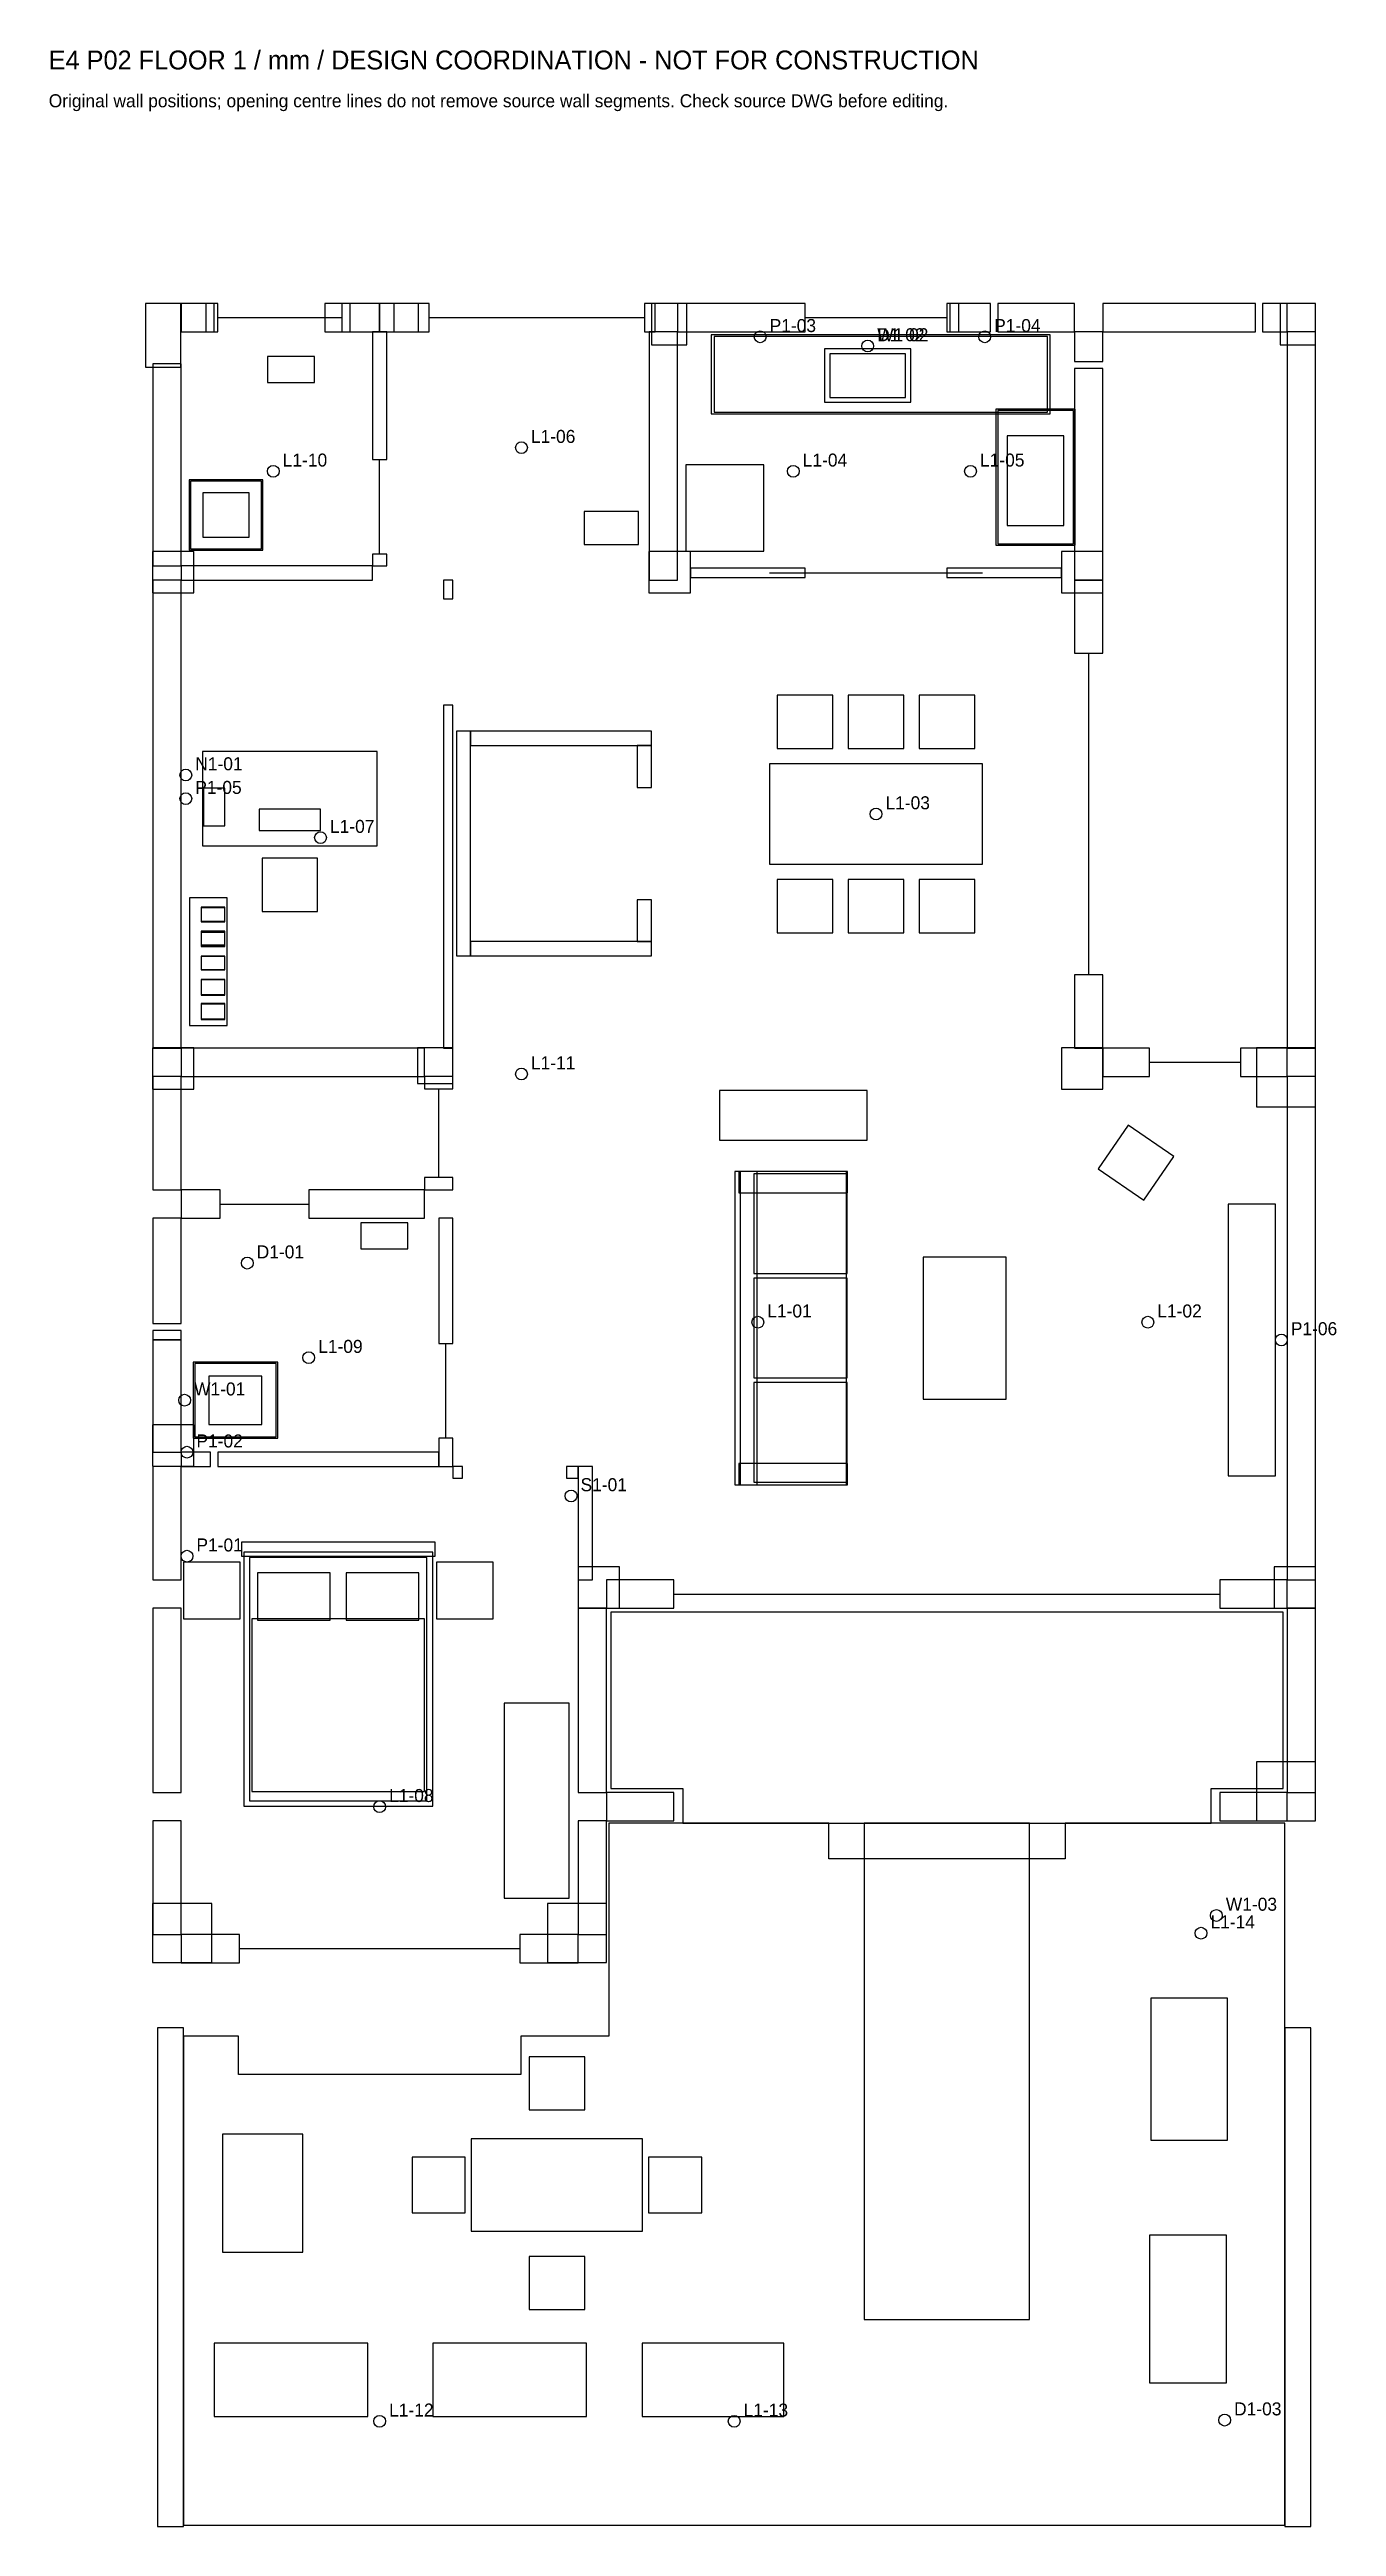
# Model space of a CAD drawing. Header units: millimetres. Extents: x -993 to 9896, y -3790 to 17169.
import ezdxf

# ---------------------------------------------------------------- set-up
doc = ezdxf.new("R2010")
doc.units = ezdxf.units.MM
for name, color, linetype in [('FURNITURE', 32, 'Continuous'), ('LANDSCAPE', 3, 'Continuous'), ('NEW_INTERIOR', 30, 'Continuous'), ('NOTE', 8, 'Continuous'), ('SERVICE_INTENT', 6, 'Continuous'), ('SOURCE_OPENING', 4, 'Continuous'), ('SOURCE_WALL', 7, 'Continuous')]:
    doc.layers.add(name, color=color, linetype=linetype)

msp = doc.modelspace()

# ---------------------------------------------------------------- linework, layer by layer
at = {"layer": 'FURNITURE'}
for points in [[(4605, 14085), (7475, 14085), (7475, 14755), (4605, 14755)], [(4630, 14100), (7450, 14100), (7450, 14740), (4630, 14740)], [(850, 14350), (1250, 14350), (1250, 14570), (850, 14570)], [(5565, 14185), (6295, 14185), (6295, 14635), (5565, 14635)], [(5610, 14225), (6250, 14225), (6250, 14595), (5610, 14595)], [(7015, 12975), (7685, 12975), (7685, 14125), (7015, 14125)], [(7030, 12985), (7670, 12985), (7670, 14115), (7030, 14115)], [(7110, 13140), (7590, 13140), (7590, 13900), (7110, 13900)], [(4390, 12925), (5050, 12925), (5050, 13655), (4390, 13655)], [(187.5, 12932.5), (812.5, 12932.5), (812.5, 13527.5), (187.5, 13527.5)], [(200, 12945), (800, 12945), (800, 13515), (200, 13515)], [(305, 13041.9), (695, 13041.9), (695, 13418.1), (305, 13418.1)], [(3530, 12980), (3990, 12980), (3990, 13260), (3530, 13260)], [(5635, 11705), (5165, 11705), (5165, 11255), (5635, 11255)], [(6235, 11705), (5765, 11705), (5765, 11255), (6235, 11255)], [(6835, 11705), (6365, 11705), (6365, 11255), (6835, 11255)], [(300, 10430), (1780, 10430), (1780, 11230), (300, 11230)], [(5100, 10275), (6900, 10275), (6900, 11125), (5100, 11125)], [(310, 10600), (490, 10600), (490, 10920), (310, 10920)], [(780, 10560), (1300, 10560), (1300, 10740), (780, 10740)], [(805, 9875), (1275, 9875), (1275, 10325), (805, 10325)], [(5165, 9695), (5635, 9695), (5635, 10145), (5165, 10145)], [(5765, 9695), (6235, 9695), (6235, 10145), (5765, 10145)], [(6365, 9695), (6835, 9695), (6835, 10145), (6365, 10145)], [(510, 8910), (510, 9990), (190, 9990), (190, 8910)], [(510, 8910), (510, 9990), (190, 9990), (190, 8910)], [(510, 8910), (510, 9990), (190, 9990), (190, 8910)], [(490, 9786.2), (490, 9913), (290, 9913), (290, 9786.2)], [(490, 9790.7), (490, 9908.5), (290, 9908.5), (290, 9790.7)], [(490, 9792.2), (490, 9907), (290, 9907), (290, 9792.2)], [(490, 9579.05), (490, 9709.75), (290, 9709.75), (290, 9579.05)], [(490, 9588.4), (490, 9700.4), (290, 9700.4), (290, 9588.4)], [(490, 9591.75), (490, 9697.05), (290, 9697.05), (290, 9591.75)], [(490, 9380.4), (490, 9498), (290, 9498), (290, 9380.4)], [(490, 9384.2), (490, 9494.2), (290, 9494.2), (290, 9384.2)], [(490, 9384.95), (490, 9493.45), (290, 9493.45), (290, 9384.95)], [(490, 9167.4), (490, 9300.6), (290, 9300.6), (290, 9167.4)], [(490, 9171.25), (490, 9296.75), (290, 9296.75), (290, 9171.25)], [(490, 9171.75), (490, 9296.25), (290, 9296.25), (290, 9171.75)], [(490, 8962.25), (490, 9095.35), (290, 9095.35), (290, 8962.25)], [(490, 8963), (490, 9094.6), (290, 9094.6), (290, 8963)], [(490, 8966.7), (490, 9090.9), (290, 9090.9), (290, 8966.7)], [(4675, 7940), (5925, 7940), (5925, 8360), (4675, 8360)], [(7879, 7696.99), (8266.91, 7431.61), (8521, 7803.01), (8133.09, 8068.39)], [(4995, 5025), (4995, 7675), (4805, 7675), (4805, 5025)], [(5760, 7495), (5760, 7675), (4840, 7675), (4840, 7495)], [(5750, 5025), (5750, 7675), (4850, 7675), (4850, 5025)], [(5755, 6811.65), (5755, 7654.95), (4965, 7654.95), (4965, 6811.65)], [(8980, 7400), (8980, 5100), (9380, 5100), (9380, 7400)], [(1640, 7020), (2040, 7020), (2040, 7240), (1640, 7240)], [(7100, 5750), (7100, 6950), (6400, 6950), (6400, 5750)], [(5755, 5928.35), (5755, 6771.65), (4965, 6771.65), (4965, 5928.35)], [(222.5, 5417.5), (937.5, 5417.5), (937.5, 6062.5), (222.5, 6062.5)], [(235, 5430), (925, 5430), (925, 6050), (235, 6050)], [(355.75, 5535.4), (804.25, 5535.4), (804.25, 5944.6), (355.75, 5944.6)], [(5755, 5045.05), (5755, 5888.35), (4965, 5888.35), (4965, 5045.05)], [(5760, 5025), (5760, 5205), (4840, 5205), (4840, 5025)], [(630, 4420), (2270, 4420), (2270, 4540), (630, 4540)], [(650, 2305), (2250, 2305), (2250, 4455), (650, 4455)], [(700, 2350), (2200, 2350), (2200, 4410), (700, 4410)], [(140, 3890), (620, 3890), (620, 4370), (140, 4370)], [(767.5, 3880), (1382.5, 3880), (1382.5, 4280), (767.5, 4280)], [(1517.5, 3880), (2132.5, 3880), (2132.5, 4280), (1517.5, 4280)], [(2280, 3890), (2760, 3890), (2760, 4370), (2280, 4370)], [(720, 2430), (2180, 2430), (2180, 3890), (720, 3890)], [(2855, 3175), (2855, 1525), (3405, 1525), (3405, 3175)], [(8325, -520), (8975, -520), (8975, 680), (8325, 680)], [(3535, 185), (3065, 185), (3065, -265), (3535, -265)], [(470, -1470), (1150, -1470), (1150, -470), (470, -470)], [(2575, -1290), (4025, -1290), (4025, -510), (2575, -510)], [(2075, -665), (2075, -1135), (2525, -1135), (2525, -665)], [(4525, -1135), (4525, -665), (4075, -665), (4075, -1135)], [(8315, -2575), (8965, -2575), (8965, -1325), (8315, -1325)], [(3065, -1955), (3535, -1955), (3535, -1505), (3065, -1505)], [(400, -2860), (1700, -2860), (1700, -2240), (400, -2240)], [(2250, -2860), (3550, -2860), (3550, -2240), (2250, -2240)], [(4020, -2860), (5220, -2860), (5220, -2240), (4020, -2240)]]:
    msp.add_lwpolyline(points, close=True, dxfattribs=at)
at = {"layer": 'LANDSCAPE'}
for points in [[(3755, 2455), (4365, 2455), (4365, 2160), (8835, 2160), (8835, 2455), (9445, 2455), (9445, 3945), (3755, 3945)], [(140, -3780), (9460, -3780), (9460, 2160), (7600, 2160), (7600, 1860), (5600, 1860), (5600, 2160), (3740, 2160), (3740, 360), (2995, 360), (2995, 35), (605, 35), (605, 360), (140, 360)], [(5900, -2040), (7300, -2040), (7300, 2160), (5900, 2160)]]:
    msp.add_lwpolyline(points, close=True, dxfattribs=at)
at = {"layer": 'NEW_INTERIOR'}
for points in [[(2340, 12520), (2420, 12520), (2420, 12680), (2340, 12680)], [(4430, 12700), (5400, 12700), (5400, 12780), (4430, 12780)], [(6600, 12700), (7569, 12700), (7569, 12780), (6600, 12780)], [(2340, 8720), (2420, 8720), (2420, 11620), (2340, 11620)], [(2450, 9500), (2570, 9500), (2570, 11400), (2450, 11400)], [(2570, 11280), (4100, 11280), (4100, 11400), (2570, 11400)], [(3980, 10925), (4100, 10925), (4100, 11280), (3980, 11280)], [(3980, 9620), (4100, 9620), (4100, 9975), (3980, 9975)], [(2570, 9500), (4100, 9500), (4100, 9620), (2570, 9620)], [(2420, 5080), (2500, 5080), (2500, 5180), (2420, 5180)], [(3380, 5080), (3480, 5080), (3480, 5180), (3380, 5180)], [(3480, 4220), (3600, 4220), (3600, 5180), (3480, 5180)], [(-80, -3790), (140, -3790), (140, 430), (-80, 430)], [(9460, -3790), (9680, -3790), (9680, 430), (9460, 430)]]:
    msp.add_lwpolyline(points, close=True, dxfattribs=at)
at = {"layer": 'SERVICE_INTENT'}
for centre in [(5020, 14738), (5930, 14660), (5930, 14660), (6920, 14738), (3000, 13800), (900, 13600), (5300, 13600), (6800, 13600), (160, 11030), (160, 10830), (6000, 10700), (1300, 10500), (3000, 8500), (680, 6900), (5000, 6400), (8300, 6400), (9430, 6250), (1200, 6100), (150, 5740), (170, 5300), (3420, 4930), (170, 4420), (1800, 2300), (8750, 1230), (8880, 1380), (1800, -2900), (4800, -2900), (8950, -2890)]:
    msp.add_circle(centre, 50, dxfattribs=at)
at = {"layer": 'SOURCE_OPENING'}
for points in [[(430, 14900), (1480, 14900)], [(2220, 14900), (4040, 14900)], [(5400, 14900), (6600, 14900)], [(1800, 12900), (1800, 13700)], [(5100, 12740), (6900, 12740)], [(7800, 9340), (7800, 12060)], [(8315, 8600), (9085, 8600)], [(2300, 7625), (2300, 8375)], [(450, 7400), (1200, 7400)], [(2360, 5420), (2360, 6220)], [(4290, 4100), (8910, 4100)], [(615, 1100), (2985, 1100)]]:
    msp.add_lwpolyline(points, dxfattribs=at)
at = {"layer": 'SOURCE_WALL'}
for points in [[(-181, 14481), (119, 14481), (119, 15021), (-181, 15021)], [(120, 14780), (400, 14780), (400, 15020), (120, 15020)], [(330, 14780), (430, 14780), (430, 15020), (330, 15020)], [(1335, 14780), (1550, 14780), (1550, 15020), (1335, 15020)], [(1480, 14780), (1800, 14780), (1800, 15020), (1480, 15020)], [(1800, 14780), (2130, 14780), (2130, 15020), (1800, 15020)], [(1920, 14780), (2220, 14780), (2220, 15020), (1920, 15020)], [(4040, 14780), (4130, 14780), (4130, 15020), (4040, 15020)], [(4099, 14671), (4399, 14671), (4399, 15021), (4099, 15021)], [(4320, 14780), (5400, 14780), (5400, 15020), (4320, 15020)], [(6600, 14780), (6700, 14780), (6700, 15020), (6600, 15020)], [(6625, 14780), (6970, 14780), (6970, 15020), (6625, 15020)], [(7030, 14780), (7680, 14780), (7680, 15020), (7030, 15020)], [(7920, 14780), (9210, 14780), (9210, 15020), (7920, 15020)], [(9270, 14780), (9480, 14780), (9480, 15020), (9270, 15020)], [(9419, 14671), (9719, 14671), (9719, 15021), (9419, 15021)], [(1740, 13700), (1860, 13700), (1860, 14780), (1740, 14780)], [(4080, 12680), (4320, 12680), (4320, 14780), (4080, 14780)], [(7680, 14530), (7920, 14530), (7920, 14780), (7680, 14780)], [(9480, 8720), (9720, 8720), (9720, 14780), (9480, 14780)], [(-120, 12800), (120, 12800), (120, 14510), (-120, 14510)], [(7680, 12680), (7920, 12680), (7920, 14470), (7680, 14470)], [(-121, 12571), (229, 12571), (229, 12921), (-121, 12921)], [(120, 12680), (1740, 12680), (1740, 12800), (120, 12800)], [(1740, 12800), (1860, 12800), (1860, 12900), (1740, 12900)], [(4079, 12571), (4429, 12571), (4429, 12921), (4079, 12921)], [(7569, 12571), (7919, 12571), (7919, 12921), (7569, 12921)], [(-120, 8720), (120, 8720), (120, 12680), (-120, 12680)], [(7680, 12060), (7920, 12060), (7920, 12680), (7680, 12680)], [(7680, 8720), (7920, 8720), (7920, 9340), (7680, 9340)], [(-121, 8371), (229, 8371), (229, 8721), (-121, 8721)], [(120, 8480), (2180, 8480), (2180, 8720), (120, 8720)], [(2119, 8421), (2419, 8421), (2419, 8721), (2119, 8721)], [(7569, 8371), (7919, 8371), (7919, 8721), (7569, 8721)], [(7920, 8480), (8315, 8480), (8315, 8720), (7920, 8720)], [(9085, 8480), (9480, 8480), (9480, 8720), (9085, 8720)], [(9219, 8221), (9719, 8221), (9719, 8721), (9219, 8721)], [(-120, 7520), (120, 7520), (120, 8480), (-120, 8480)], [(2180, 8375), (2420, 8375), (2420, 8480), (2180, 8480)], [(9480, 4220), (9720, 4220), (9720, 8480), (9480, 8480)], [(2180, 7520), (2420, 7520), (2420, 7625), (2180, 7625)], [(120, 7280), (450, 7280), (450, 7520), (120, 7520)], [(1200, 7280), (2180, 7280), (2180, 7520), (1200, 7520)], [(-120, 6390), (120, 6390), (120, 7280), (-120, 7280)], [(2300, 6220), (2420, 6220), (2420, 7280), (2300, 7280)], [(-120, 6250), (120, 6250), (120, 6330), (-120, 6330)], [(-120, 5300), (120, 5300), (120, 6250), (-120, 6250)], [(-121, 5181), (229, 5181), (229, 5531), (-121, 5531)], [(120, 5180), (370, 5180), (370, 5300), (120, 5300)], [(430, 5180), (2300, 5180), (2300, 5300), (430, 5300)], [(2300, 5180), (2420, 5180), (2420, 5420), (2300, 5420)], [(-120, 4220), (120, 4220), (120, 5180), (-120, 5180)], [(3479, 3981), (3829, 3981), (3829, 4331), (3479, 4331)], [(3720, 3980), (4290, 3980), (4290, 4220), (3720, 4220)], [(8910, 3980), (9480, 3980), (9480, 4220), (8910, 4220)], [(9369, 3981), (9719, 3981), (9719, 4331), (9369, 4331)], [(-120, 2420), (120, 2420), (120, 3980), (-120, 3980)], [(3480, 2420), (3720, 2420), (3720, 3980), (3480, 3980)], [(9480, 2420), (9720, 2420), (9720, 3980), (9480, 3980)], [(9219, 2181), (9719, 2181), (9719, 2681), (9219, 2681)], [(3720, 2180), (4290, 2180), (4290, 2420), (3720, 2420)], [(8910, 2180), (9480, 2180), (9480, 2420), (8910, 2420)], [(-120, 1220), (120, 1220), (120, 2180), (-120, 2180)], [(3480, 1220), (3720, 1220), (3720, 2180), (3480, 2180)], [(-121, 981), (379, 981), (379, 1481), (-121, 1481)], [(3219, 981), (3719, 981), (3719, 1481), (3219, 1481)], [(120, 980), (615, 980), (615, 1220), (120, 1220)], [(2985, 980), (3480, 980), (3480, 1220), (2985, 1220)]]:
    msp.add_lwpolyline(points, close=True, dxfattribs=at)

# ---------------------------------------------------------------- texts
at = {"layer": 'NOTE'}
for s, height, p in [('E4 P02 FLOOR 1 / mm / DESIGN COORDINATION - NOT FOR CONSTRUCTION', 160, (-1000, 17000)), ('Original wall positions; opening centre lines do not remove source wall segments. Check source DWG before editing.', 110, (-1000, 16680))]:
    msp.add_text(s, height=height, dxfattribs=at).set_placement(p)
at = {"layer": 'SERVICE_INTENT'}
for s, p in [('P1-03', (5100, 14778)), ('P1-04', (7000, 14778)), ('W1-02', (6010, 14700)), ('D1-02', (6010, 14700)), ('L1-06', (3080, 13840)), ('L1-10', (980, 13640)), ('L1-04', (5380, 13640)), ('L1-05', (6880, 13640)), ('N1-01', (240, 11070)), ('P1-05', (240, 10870)), ('L1-03', (6080, 10740)), ('L1-07', (1380, 10540)), ('L1-11', (3080, 8540)), ('D1-01', (760, 6940)), ('L1-01', (5080, 6440)), ('L1-02', (8380, 6440)), ('P1-06', (9510, 6290)), ('L1-09', (1280, 6140)), ('W1-01', (230, 5780)), ('P1-02', (250, 5340)), ('S1-01', (3500, 4970)), ('P1-01', (250, 4460)), ('L1-08', (1880, 2340)), ('W1-03', (8960, 1420)), ('L1-14', (8830, 1270)), ('L1-12', (1880, -2860)), ('L1-13', (4880, -2860)), ('D1-03', (9030, -2850))]:
    msp.add_text(s, height=110, dxfattribs=at).set_placement(p)

doc.saveas('drawing.dxf')
